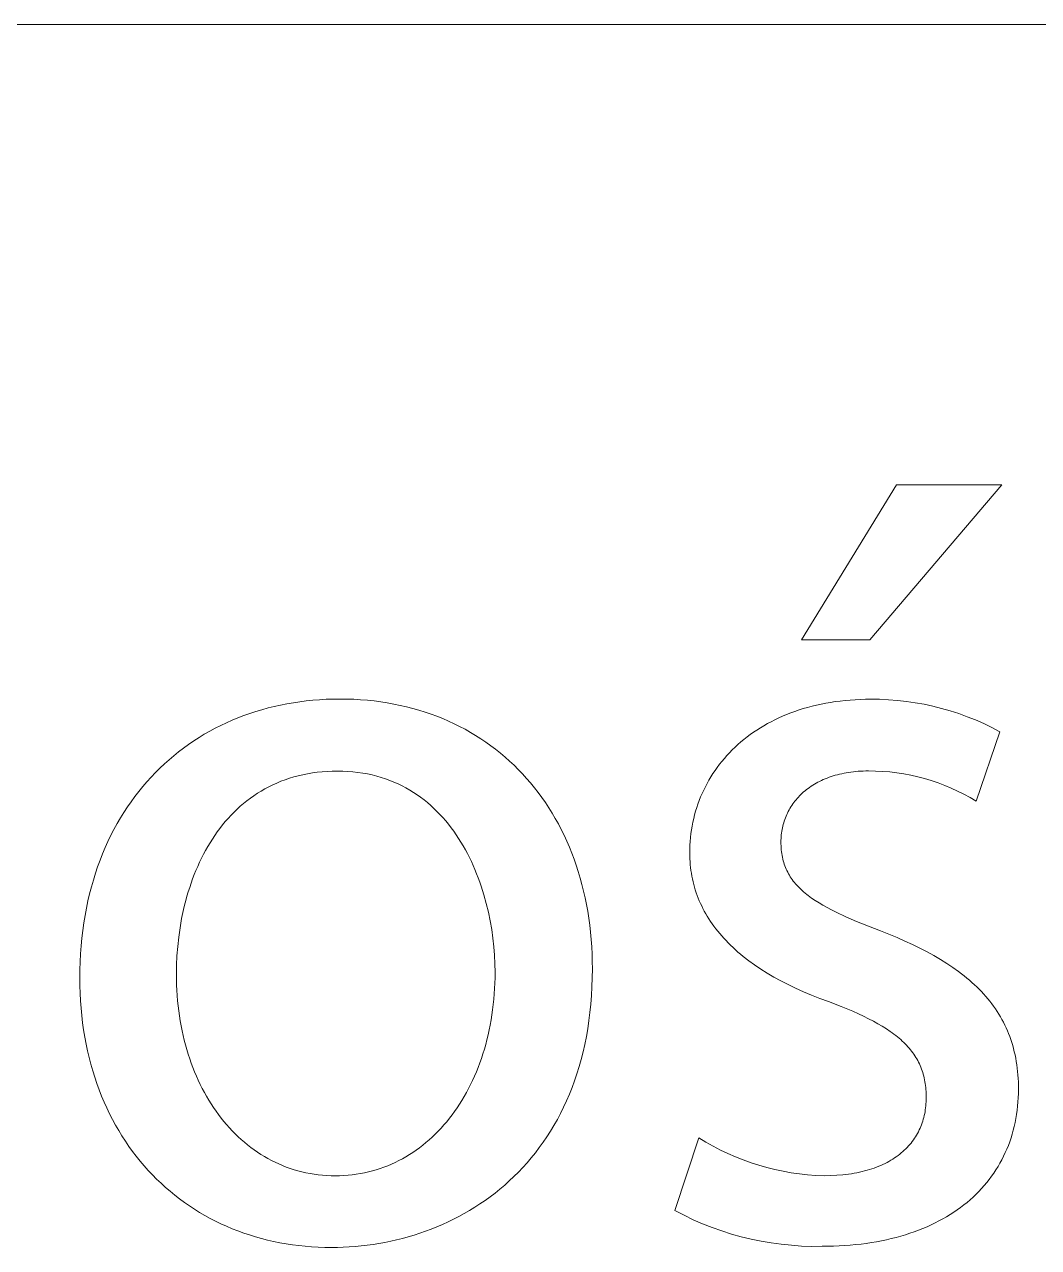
# Model space of a CAD drawing. Header units: millimetres. Extents: x -1480 to 5249, y -840 to 3860.
# Drawn here: x 4298.7 to 4361.7, y -728.4 to -652.3 of the extents above; entities that cross this region are included whole.
import ezdxf

# ---------------------------------------------------------------- set-up
doc = ezdxf.new("R2010")
doc.units = ezdxf.units.MM
doc.header["$MEASUREMENT"] = 0
doc.layers.add('Domyślny', color=7, linetype='Continuous', true_color=0x000000)

msp = doc.modelspace()

# ---------------------------------------------------------------- linework, layer by layer
at = {"layer": 'Domyślny', "color": 18, "lineweight": 15, "true_color": 0x000000}
for p, q in [((2706.175, -652.325), (5242.511, -652.325)), ((4347.014, -690.578), (4352.929, -680.944)), ((4359.472, -680.944), (4351.271, -690.578)), ((4352.929, -680.944), (4359.472, -680.944)), ((4351.271, -690.578), (4347.014, -690.578)), ((4313.097, -695.039), (4313.475, -694.925)), ((4313.475, -694.925), (4313.858, -694.82)), ((4313.858, -694.82), (4314.245, -694.724)), ((4314.245, -694.724), (4314.636, -694.637)), ((4314.636, -694.637), (4315.031, -694.558)), ((4315.031, -694.558), (4315.429, -694.489)), ((4315.429, -694.489), (4315.831, -694.429)), ((4315.831, -694.429), (4316.236, -694.378)), ((4316.236, -694.378), (4316.645, -694.336)), ((4316.645, -694.336), (4317.057, -694.304)), ((4317.057, -694.304), (4317.472, -694.28)), ((4317.472, -694.28), (4317.89, -694.266)), ((4317.89, -694.266), (4318.311, -694.262)), ((4318.311, -694.262), (4318.748, -694.267)), ((4318.748, -694.267), (4319.18, -694.281)), ((4319.18, -694.281), (4319.608, -694.306)), ((4319.608, -694.306), (4320.031, -694.341)), ((4320.031, -694.341), (4320.449, -694.385)), ((4320.449, -694.385), (4320.862, -694.438)), ((4320.862, -694.438), (4321.271, -694.501)), ((4321.271, -694.501), (4321.675, -694.574)), ((4321.675, -694.574), (4322.073, -694.656)), ((4322.073, -694.656), (4322.467, -694.747)), ((4322.467, -694.747), (4322.855, -694.847)), ((4322.855, -694.847), (4323.238, -694.956)), ((4323.238, -694.956), (4323.616, -695.074)), ((4346.6, -695.033), (4346.862, -694.944)), ((4346.862, -694.944), (4347.128, -694.86)), ((4347.128, -694.86), (4347.399, -694.782)), ((4347.399, -694.782), (4347.674, -694.709)), ((4347.674, -694.709), (4347.954, -694.641)), ((4347.954, -694.641), (4348.238, -694.579)), ((4348.238, -694.579), (4348.527, -694.522)), ((4348.527, -694.522), (4348.82, -694.471)), ((4348.82, -694.471), (4349.117, -694.426)), ((4349.117, -694.426), (4349.418, -694.386)), ((4349.418, -694.386), (4349.724, -694.353)), ((4349.724, -694.353), (4350.034, -694.325)), ((4350.034, -694.325), (4350.349, -694.303)), ((4350.349, -694.303), (4350.667, -694.288)), ((4350.667, -694.288), (4350.99, -694.278)), ((4350.99, -694.278), (4351.316, -694.275)), ((4351.316, -694.275), (4351.874, -694.281)), ((4351.874, -694.281), (4352.43, -694.305)), ((4352.43, -694.305), (4352.986, -694.348)), ((4352.986, -694.348), (4353.54, -694.41)), ((4353.54, -694.41), (4354.091, -694.491)), ((4354.091, -694.491), (4354.64, -694.59)), ((4354.64, -694.59), (4355.184, -694.707)), ((4355.184, -694.707), (4355.725, -694.843)), ((4355.725, -694.843), (4356.26, -694.997)), ((4310.919, -695.907), (4311.27, -695.74)), ((4311.27, -695.74), (4311.626, -695.583)), ((4311.626, -695.583), (4311.987, -695.434)), ((4311.987, -695.434), (4312.352, -695.293)), ((4312.352, -695.293), (4312.722, -695.162)), ((4312.722, -695.162), (4313.097, -695.039)), ((4323.616, -695.074), (4323.988, -695.201)), ((4323.988, -695.201), (4324.355, -695.337)), ((4324.355, -695.337), (4324.716, -695.482)), ((4324.716, -695.482), (4325.072, -695.635)), ((4325.072, -695.635), (4325.421, -695.797)), ((4344.9, -695.792), (4345.128, -695.67)), ((4345.128, -695.67), (4345.362, -695.551)), ((4345.362, -695.551), (4345.6, -695.438)), ((4345.6, -695.438), (4345.843, -695.329)), ((4345.843, -695.329), (4346.091, -695.225)), ((4346.091, -695.225), (4346.343, -695.127)), ((4346.343, -695.127), (4346.6, -695.033)), ((4356.26, -694.997), (4356.79, -695.169)), ((4356.79, -695.169), (4357.314, -695.359)), ((4357.314, -695.359), (4357.832, -695.566)), ((4357.832, -695.566), (4358.342, -695.791)), ((4309.566, -696.657), (4309.896, -696.457)), ((4309.896, -696.457), (4310.232, -696.265)), ((4310.232, -696.265), (4310.573, -696.082)), ((4310.573, -696.082), (4310.919, -695.907)), ((4325.421, -695.797), (4325.765, -695.967)), ((4325.765, -695.967), (4326.104, -696.146)), ((4326.104, -696.146), (4326.436, -696.333)), ((4326.436, -696.333), (4326.762, -696.528)), ((4343.63, -696.622), (4343.829, -696.473)), ((4343.829, -696.473), (4344.033, -696.328)), ((4344.033, -696.328), (4344.243, -696.188)), ((4344.243, -696.188), (4344.457, -696.052)), ((4344.457, -696.052), (4344.676, -695.92)), ((4344.676, -695.92), (4344.9, -695.792)), ((4359.337, -696.292), (4357.881, -700.616)), ((4358.342, -695.791), (4358.844, -696.033)), ((4358.844, -696.033), (4359.337, -696.292)), ((4308.609, -697.308), (4308.922, -697.083)), ((4308.922, -697.083), (4309.241, -696.866)), ((4309.241, -696.866), (4309.566, -696.657)), ((4326.762, -696.528), (4327.082, -696.731)), ((4327.082, -696.731), (4327.396, -696.943)), ((4327.396, -696.943), (4327.704, -697.162)), ((4327.704, -697.162), (4328.005, -697.389)), ((4342.71, -697.426), (4342.884, -697.257)), ((4342.884, -697.257), (4343.063, -697.093)), ((4343.063, -697.093), (4343.247, -696.932)), ((4343.247, -696.932), (4343.436, -696.775)), ((4343.436, -696.775), (4343.63, -696.622)), ((4307.704, -698.034), (4308, -697.784)), ((4308, -697.784), (4308.301, -697.542)), ((4308.301, -697.542), (4308.609, -697.308)), ((4328.005, -697.389), (4328.3, -697.624)), ((4328.3, -697.624), (4328.589, -697.867)), ((4328.589, -697.867), (4328.87, -698.117)), ((4342.068, -698.136), (4342.22, -697.953)), ((4342.22, -697.953), (4342.378, -697.774)), ((4342.378, -697.774), (4342.542, -697.598)), ((4342.542, -697.598), (4342.71, -697.426)), ((4306.856, -698.832), (4307.132, -698.558)), ((4307.132, -698.558), (4307.415, -698.292)), ((4307.415, -698.292), (4307.704, -698.034)), ((4317.533, -698.761), (4317.219, -698.785)), ((4317.852, -698.747), (4317.533, -698.761)), ((4318.176, -698.743), (4317.852, -698.747)), ((4318.502, -698.748), (4318.176, -698.743)), ((4318.822, -698.763), (4318.502, -698.748)), ((4319.135, -698.788), (4318.822, -698.763)), ((4328.87, -698.117), (4329.146, -698.375)), ((4329.146, -698.375), (4329.414, -698.641)), ((4329.414, -698.641), (4329.676, -698.914)), ((4341.511, -698.899), (4341.642, -698.704)), ((4341.642, -698.704), (4341.778, -698.511)), ((4341.778, -698.511), (4341.92, -698.322)), ((4341.92, -698.322), (4342.068, -698.136)), ((4350.391, -698.77), (4350.24, -698.786)), ((4350.545, -698.757), (4350.391, -698.77)), ((4350.701, -698.747), (4350.545, -698.757)), ((4350.859, -698.74), (4350.701, -698.747)), ((4351.019, -698.735), (4350.859, -698.74)), ((4351.182, -698.734), (4351.019, -698.735)), ((4351.622, -698.739), (4351.182, -698.734)), ((4352.062, -698.76), (4351.622, -698.739)), ((4352.502, -698.796), (4352.062, -698.76)), ((4306.067, -699.703), (4306.323, -699.405)), ((4306.323, -699.405), (4306.586, -699.115)), ((4306.586, -699.115), (4306.856, -698.832)), ((4314.4, -699.485), (4314.148, -699.599)), ((4314.656, -699.379), (4314.4, -699.485)), ((4314.919, -699.28), (4314.656, -699.379)), ((4315.187, -699.19), (4314.919, -699.28)), ((4315.46, -699.107), (4315.187, -699.19)), ((4315.739, -699.032), (4315.46, -699.107)), ((4316.024, -698.965), (4315.739, -699.032)), ((4316.314, -698.907), (4316.024, -698.965)), ((4316.61, -698.858), (4316.314, -698.907)), ((4316.912, -698.817), (4316.61, -698.858)), ((4317.219, -698.785), (4316.912, -698.817)), ((4319.442, -698.823), (4319.135, -698.788)), ((4319.743, -698.867), (4319.442, -698.823)), ((4320.038, -698.92), (4319.743, -698.867)), ((4320.327, -698.982), (4320.038, -698.92)), ((4320.611, -699.054), (4320.327, -698.982)), ((4320.888, -699.134), (4320.611, -699.054)), ((4321.159, -699.222), (4320.888, -699.134)), ((4321.425, -699.319), (4321.159, -699.222)), ((4321.684, -699.424), (4321.425, -699.319)), ((4321.938, -699.537), (4321.684, -699.424)), ((4322.186, -699.658), (4321.938, -699.537)), ((4329.676, -698.914), (4329.931, -699.194)), ((4329.931, -699.194), (4330.179, -699.481)), ((4330.179, -699.481), (4330.42, -699.775)), ((4341.041, -699.712), (4341.15, -699.505)), ((4341.15, -699.505), (4341.265, -699.3)), ((4341.265, -699.3), (4341.385, -699.098)), ((4341.385, -699.098), (4341.511, -698.899)), ((4347.923, -699.498), (4347.818, -699.559)), ((4348.031, -699.439), (4347.923, -699.498)), ((4348.142, -699.382), (4348.031, -699.439)), ((4348.255, -699.327), (4348.142, -699.382)), ((4348.37, -699.275), (4348.255, -699.327)), ((4348.488, -699.224), (4348.37, -699.275)), ((4348.609, -699.176), (4348.488, -699.224)), ((4348.731, -699.13), (4348.609, -699.176)), ((4348.857, -699.086), (4348.731, -699.13)), ((4348.984, -699.045), (4348.857, -699.086)), ((4349.114, -699.006), (4348.984, -699.045)), ((4349.247, -698.97), (4349.114, -699.006)), ((4349.381, -698.936), (4349.247, -698.97)), ((4349.519, -698.904), (4349.381, -698.936)), ((4349.658, -698.875), (4349.519, -698.904)), ((4349.8, -698.849), (4349.658, -698.875)), ((4349.944, -698.825), (4349.8, -698.849)), ((4350.091, -698.804), (4349.944, -698.825)), ((4350.24, -698.786), (4350.091, -698.804)), ((4352.939, -698.848), (4352.502, -698.796)), ((4353.375, -698.914), (4352.939, -698.848)), ((4353.808, -698.996), (4353.375, -698.914)), ((4354.237, -699.093), (4353.808, -698.996)), ((4354.664, -699.205), (4354.237, -699.093)), ((4355.086, -699.331), (4354.664, -699.205)), ((4355.503, -699.472), (4355.086, -699.331)), ((4355.915, -699.628), (4355.503, -699.472)), ((4305.576, -700.323), (4305.818, -700.009)), ((4305.818, -700.009), (4306.067, -699.703)), ((4312.974, -700.273), (4312.756, -700.428)), ((4313.198, -700.124), (4312.974, -700.273)), ((4313.428, -699.983), (4313.198, -700.124)), ((4313.662, -699.848), (4313.428, -699.983)), ((4313.903, -699.72), (4313.662, -699.848)), ((4314.148, -699.599), (4313.903, -699.72)), ((4322.428, -699.786), (4322.186, -699.658)), ((4322.665, -699.921), (4322.428, -699.786)), ((4322.896, -700.064), (4322.665, -699.921)), ((4323.121, -700.213), (4322.896, -700.064)), ((4323.341, -700.369), (4323.121, -700.213)), ((4330.42, -699.775), (4330.654, -700.077)), ((4330.654, -700.077), (4330.881, -700.385)), ((4340.748, -700.351), (4340.84, -700.135)), ((4340.84, -700.135), (4340.938, -699.923)), ((4340.938, -699.923), (4341.041, -699.712)), ((4346.901, -700.275), (4346.823, -700.357)), ((4346.981, -700.196), (4346.901, -700.275)), ((4347.064, -700.118), (4346.981, -700.196)), ((4347.149, -700.042), (4347.064, -700.118)), ((4347.237, -699.967), (4347.149, -700.042)), ((4347.327, -699.895), (4347.237, -699.967)), ((4347.42, -699.824), (4347.327, -699.895)), ((4347.516, -699.755), (4347.42, -699.824)), ((4347.614, -699.688), (4347.516, -699.755)), ((4347.715, -699.622), (4347.614, -699.688)), ((4347.818, -699.559), (4347.715, -699.622)), ((4356.322, -699.798), (4355.915, -699.628)), ((4356.722, -699.982), (4356.322, -699.798)), ((4357.116, -700.18), (4356.722, -699.982)), ((4357.502, -700.391), (4357.116, -700.18)), ((4304.893, -701.311), (4305.113, -700.974)), ((4305.113, -700.974), (4305.341, -700.645)), ((4305.341, -700.645), (4305.576, -700.323)), ((4312.133, -700.931), (4311.936, -701.11)), ((4312.335, -700.757), (4312.133, -700.931)), ((4312.543, -700.589), (4312.335, -700.757)), ((4312.756, -700.428), (4312.543, -700.589)), ((4323.555, -700.532), (4323.341, -700.369)), ((4323.763, -700.701), (4323.555, -700.532)), ((4323.967, -700.877), (4323.763, -700.701)), ((4324.164, -701.058), (4323.967, -700.877)), ((4324.356, -701.245), (4324.164, -701.058)), ((4330.881, -700.385), (4331.1, -700.701)), ((4331.1, -700.701), (4331.312, -701.023)), ((4331.312, -701.023), (4331.517, -701.352)), ((4340.437, -701.238), (4340.506, -701.012)), ((4340.506, -701.012), (4340.581, -700.79)), ((4340.581, -700.79), (4340.661, -700.569)), ((4340.661, -700.569), (4340.748, -700.351)), ((4346.296, -701.062), (4346.242, -701.156)), ((4346.353, -700.968), (4346.296, -701.062)), ((4346.412, -700.877), (4346.353, -700.968)), ((4346.474, -700.786), (4346.412, -700.877)), ((4346.538, -700.697), (4346.474, -700.786)), ((4346.606, -700.61), (4346.538, -700.697)), ((4346.675, -700.524), (4346.606, -700.61)), ((4346.748, -700.44), (4346.675, -700.524)), ((4346.823, -700.357), (4346.748, -700.44)), ((4357.881, -700.616), (4357.502, -700.391)), ((4304.475, -702.009), (4304.68, -701.656)), ((4304.68, -701.656), (4304.893, -701.311)), ((4311.376, -701.683), (4311.2, -701.885)), ((4311.557, -701.487), (4311.376, -701.683)), ((4311.744, -701.296), (4311.557, -701.487)), ((4311.936, -701.11), (4311.744, -701.296)), ((4324.543, -701.438), (4324.356, -701.245)), ((4324.724, -701.636), (4324.543, -701.438)), ((4324.9, -701.839), (4324.724, -701.636)), ((4331.517, -701.352), (4331.714, -701.687)), ((4331.714, -701.687), (4331.904, -702.03)), ((4340.264, -701.926), (4340.316, -701.694)), ((4340.316, -701.694), (4340.373, -701.465)), ((4340.373, -701.465), (4340.437, -701.238)), ((4345.975, -701.748), (4345.94, -701.85)), ((4346.013, -701.646), (4345.975, -701.748)), ((4346.053, -701.546), (4346.013, -701.646)), ((4346.097, -701.447), (4346.053, -701.546)), ((4346.142, -701.348), (4346.097, -701.447)), ((4346.191, -701.252), (4346.142, -701.348)), ((4346.242, -701.156), (4346.191, -701.252)), ((4304.089, -702.736), (4304.278, -702.369)), ((4304.278, -702.369), (4304.475, -702.009)), ((4310.703, -702.521), (4310.547, -702.742)), ((4310.863, -702.304), (4310.703, -702.521)), ((4311.029, -702.092), (4310.863, -702.304)), ((4311.2, -701.885), (4311.029, -702.092)), ((4325.071, -702.048), (4324.9, -701.839)), ((4325.237, -702.261), (4325.071, -702.048)), ((4325.397, -702.478), (4325.237, -702.261)), ((4325.552, -702.701), (4325.397, -702.478)), ((4331.904, -702.03), (4332.086, -702.378)), ((4332.086, -702.378), (4332.261, -702.733)), ((4340.146, -702.632), (4340.179, -702.395)), ((4340.179, -702.395), (4340.219, -702.159)), ((4340.219, -702.159), (4340.264, -701.926)), ((4345.788, -702.485), (4345.773, -702.593)), ((4345.807, -702.377), (4345.788, -702.485)), ((4345.828, -702.27), (4345.807, -702.377)), ((4345.852, -702.163), (4345.828, -702.27)), ((4345.879, -702.058), (4345.852, -702.163)), ((4345.908, -701.954), (4345.879, -702.058)), ((4345.94, -701.85), (4345.908, -701.954)), ((4303.735, -703.494), (4303.908, -703.111)), ((4303.908, -703.111), (4304.089, -702.736)), ((4310.252, -703.198), (4310.112, -703.433)), ((4310.397, -702.968), (4310.252, -703.198)), ((4310.547, -702.742), (4310.397, -702.968)), ((4325.702, -702.927), (4325.552, -702.701)), ((4325.847, -703.157), (4325.702, -702.927)), ((4325.986, -703.392), (4325.847, -703.157)), ((4332.261, -702.733), (4332.427, -703.094)), ((4332.427, -703.094), (4332.586, -703.462)), ((4340.081, -703.353), (4340.097, -703.111)), ((4340.097, -703.111), (4340.118, -702.871)), ((4340.118, -702.871), (4340.146, -702.632)), ((4345.739, -703.036), (4345.737, -703.148)), ((4345.737, -703.148), (4345.739, -703.274)), ((4345.743, -702.924), (4345.739, -703.036)), ((4345.739, -703.274), (4345.743, -703.397)), ((4345.75, -702.813), (4345.743, -702.924)), ((4345.76, -702.703), (4345.75, -702.813)), ((4345.773, -702.593), (4345.76, -702.703)), ((4303.414, -704.281), (4303.57, -703.884)), ((4303.57, -703.884), (4303.735, -703.494)), ((4309.847, -703.914), (4309.722, -704.16)), ((4309.977, -703.671), (4309.847, -703.914)), ((4310.112, -703.433), (4309.977, -703.671)), ((4326.121, -703.629), (4325.986, -703.392)), ((4326.25, -703.871), (4326.121, -703.629)), ((4326.375, -704.115), (4326.25, -703.871)), ((4332.586, -703.462), (4332.737, -703.835)), ((4332.737, -703.835), (4332.88, -704.215)), ((4340.069, -703.842), (4340.072, -703.597)), ((4340.071, -704.024), (4340.069, -703.842)), ((4340.077, -704.206), (4340.071, -704.024)), ((4340.072, -703.597), (4340.081, -703.353)), ((4345.743, -703.397), (4345.75, -703.519)), ((4345.75, -703.519), (4345.76, -703.639)), ((4345.76, -703.639), (4345.773, -703.756)), ((4345.773, -703.756), (4345.789, -703.872)), ((4345.789, -703.872), (4345.808, -703.986)), ((4345.808, -703.986), (4345.829, -704.098)), ((4345.829, -704.098), (4345.854, -704.208)), ((4303.127, -705.097), (4303.266, -704.686)), ((4303.266, -704.686), (4303.414, -704.281)), ((4309.487, -704.664), (4309.377, -704.92)), ((4309.602, -704.41), (4309.487, -704.664)), ((4309.722, -704.16), (4309.602, -704.41)), ((4326.494, -704.363), (4326.375, -704.115)), ((4326.609, -704.614), (4326.494, -704.363)), ((4326.719, -704.867), (4326.609, -704.614)), ((4332.88, -704.215), (4333.015, -704.6)), ((4333.015, -704.6), (4333.142, -704.992)), ((4340.087, -704.386), (4340.077, -704.206)), ((4340.101, -704.565), (4340.087, -704.386)), ((4340.12, -704.744), (4340.101, -704.565)), ((4340.142, -704.921), (4340.12, -704.744)), ((4345.854, -704.208), (4345.881, -704.316)), ((4345.881, -704.316), (4345.912, -704.422)), ((4345.912, -704.422), (4345.945, -704.527)), ((4345.945, -704.527), (4345.981, -704.63)), ((4345.981, -704.63), (4346.021, -704.731)), ((4346.021, -704.731), (4346.063, -704.831)), ((4346.063, -704.831), (4346.108, -704.929)), ((4302.876, -705.943), (4302.997, -705.517)), ((4302.997, -705.517), (4303.127, -705.097)), ((4309.171, -705.443), (4309.076, -705.708)), ((4309.272, -705.18), (4309.171, -705.443)), ((4309.377, -704.92), (4309.272, -705.18)), ((4326.824, -705.123), (4326.719, -704.867)), ((4326.924, -705.381), (4326.824, -705.123)), ((4327.019, -705.641), (4326.924, -705.381)), ((4333.142, -704.992), (4333.26, -705.389)), ((4333.26, -705.389), (4333.37, -705.792)), ((4340.169, -705.097), (4340.142, -704.921)), ((4340.2, -705.273), (4340.169, -705.097)), ((4340.234, -705.447), (4340.2, -705.273)), ((4340.273, -705.62), (4340.234, -705.447)), ((4340.316, -705.792), (4340.273, -705.62)), ((4346.108, -704.929), (4346.156, -705.026)), ((4346.156, -705.026), (4346.207, -705.121)), ((4346.207, -705.121), (4346.262, -705.215)), ((4346.262, -705.215), (4346.319, -705.308)), ((4346.319, -705.308), (4346.379, -705.399)), ((4346.379, -705.399), (4346.442, -705.489)), ((4346.442, -705.489), (4346.508, -705.577)), ((4346.508, -705.577), (4346.577, -705.665)), ((4302.66, -706.817), (4302.763, -706.376)), ((4302.763, -706.376), (4302.876, -705.943)), ((4308.9, -706.247), (4308.819, -706.521)), ((4308.986, -705.977), (4308.9, -706.247)), ((4309.076, -705.708), (4308.986, -705.977)), ((4327.109, -705.903), (4327.019, -705.641)), ((4327.195, -706.167), (4327.109, -705.903)), ((4327.276, -706.432), (4327.195, -706.167)), ((4333.37, -705.792), (4333.472, -706.201)), ((4333.472, -706.201), (4333.565, -706.615)), ((4340.364, -705.963), (4340.316, -705.792)), ((4340.415, -706.133), (4340.364, -705.963)), ((4340.471, -706.302), (4340.415, -706.133)), ((4340.53, -706.47), (4340.471, -706.302)), ((4346.577, -705.665), (4346.65, -705.751)), ((4346.65, -705.751), (4346.725, -705.836)), ((4346.725, -705.836), (4346.803, -705.92)), ((4346.803, -705.92), (4346.885, -706.003)), ((4346.885, -706.003), (4346.969, -706.085)), ((4346.969, -706.085), (4347.057, -706.167)), ((4347.057, -706.167), (4347.148, -706.247)), ((4347.148, -706.247), (4347.241, -706.326)), ((4347.241, -706.326), (4347.338, -706.405)), ((4302.566, -707.264), (4302.66, -706.817)), ((4308.672, -707.074), (4308.605, -707.353)), ((4308.743, -706.796), (4308.672, -707.074)), ((4308.819, -706.521), (4308.743, -706.796)), ((4327.424, -706.966), (4327.276, -706.432)), ((4327.554, -707.504), (4327.424, -706.966)), ((4333.565, -706.615), (4333.65, -707.035)), ((4333.65, -707.035), (4333.726, -707.46)), ((4340.594, -706.636), (4340.53, -706.47)), ((4340.662, -706.802), (4340.594, -706.636)), ((4340.735, -706.966), (4340.662, -706.802)), ((4340.811, -707.129), (4340.735, -706.966)), ((4340.892, -707.291), (4340.811, -707.129)), ((4347.338, -706.405), (4347.438, -706.483)), ((4347.438, -706.483), (4347.541, -706.56)), ((4347.541, -706.56), (4347.647, -706.637)), ((4347.647, -706.637), (4347.869, -706.788)), ((4347.869, -706.788), (4348.104, -706.937)), ((4348.104, -706.937), (4348.351, -707.084)), ((4348.351, -707.084), (4348.611, -707.229)), ((4302.406, -708.181), (4302.481, -707.719)), ((4302.481, -707.719), (4302.566, -707.264)), ((4308.605, -707.353), (4308.486, -707.917)), ((4327.665, -708.044), (4327.554, -707.504)), ((4333.726, -707.46), (4333.794, -707.89)), ((4333.794, -707.89), (4333.853, -708.325)), ((4340.976, -707.452), (4340.892, -707.291)), ((4341.065, -707.611), (4340.976, -707.452)), ((4341.159, -707.77), (4341.065, -707.611)), ((4341.256, -707.927), (4341.159, -707.77)), ((4348.611, -707.229), (4348.883, -707.374)), ((4348.883, -707.374), (4349.169, -707.518)), ((4349.169, -707.518), (4349.778, -707.804)), ((4349.778, -707.804), (4350.44, -708.092)), ((4302.285, -709.125), (4302.341, -708.649)), ((4302.341, -708.649), (4302.406, -708.181)), ((4308.386, -708.487), (4308.305, -709.061)), ((4308.486, -707.917), (4308.386, -708.487)), ((4327.759, -708.585), (4327.665, -708.044)), ((4327.835, -709.125), (4327.759, -708.585)), ((4333.853, -708.325), (4333.903, -708.766)), ((4341.358, -708.083), (4341.256, -707.927)), ((4341.464, -708.237), (4341.358, -708.083)), ((4341.574, -708.391), (4341.464, -708.237)), ((4341.688, -708.543), (4341.574, -708.391)), ((4341.807, -708.694), (4341.688, -708.543)), ((4350.44, -708.092), (4351.921, -708.682)), ((4302.239, -709.607), (4302.285, -709.125)), ((4308.305, -709.061), (4308.242, -709.639)), ((4327.893, -709.663), (4327.835, -709.125)), ((4333.903, -708.766), (4333.944, -709.212)), ((4333.944, -709.212), (4333.976, -709.662)), ((4341.93, -708.843), (4341.807, -708.694)), ((4342.057, -708.991), (4341.93, -708.843)), ((4342.189, -709.138), (4342.057, -708.991)), ((4342.325, -709.284), (4342.189, -709.138)), ((4342.465, -709.428), (4342.325, -709.284)), ((4351.921, -708.682), (4352.445, -708.887)), ((4352.445, -708.887), (4352.952, -709.097)), ((4352.952, -709.097), (4353.443, -709.311)), ((4353.443, -709.311), (4353.917, -709.53)), ((4302.177, -710.592), (4302.203, -710.096)), ((4302.203, -710.096), (4302.239, -709.607)), ((4308.242, -709.639), (4308.197, -710.218)), ((4327.935, -710.196), (4327.893, -709.663)), ((4333.976, -709.662), (4333.999, -710.118)), ((4333.999, -710.118), (4334.012, -710.578)), ((4342.609, -709.571), (4342.465, -709.428)), ((4342.758, -709.712), (4342.609, -709.571)), ((4342.911, -709.853), (4342.758, -709.712)), ((4343.068, -709.991), (4342.911, -709.853)), ((4343.23, -710.129), (4343.068, -709.991)), ((4343.396, -710.265), (4343.23, -710.129)), ((4353.917, -709.53), (4354.376, -709.753)), ((4354.376, -709.753), (4354.818, -709.982)), ((4354.818, -709.982), (4355.244, -710.216)), ((4302.162, -711.094), (4302.177, -710.592)), ((4308.17, -710.799), (4308.161, -711.379)), ((4308.197, -710.218), (4308.17, -710.799)), ((4327.959, -710.724), (4327.935, -710.196)), ((4327.968, -711.245), (4327.959, -710.724)), ((4334.012, -710.578), (4334.017, -711.043)), ((4343.741, -710.532), (4343.396, -710.265)), ((4344.103, -710.794), (4343.741, -710.532)), ((4344.483, -711.05), (4344.103, -710.794)), ((4355.244, -710.216), (4355.653, -710.455)), ((4355.653, -710.455), (4356.047, -710.7)), ((4356.047, -710.7), (4356.423, -710.951)), ((4302.157, -711.603), (4302.162, -711.094)), ((4302.162, -712.083), (4302.157, -711.603)), ((4308.161, -711.379), (4308.164, -711.712)), ((4327.955, -711.928), (4327.965, -711.588)), ((4327.965, -711.588), (4327.968, -711.245)), ((4334.011, -711.603), (4333.993, -712.153)), ((4334.017, -711.043), (4334.011, -711.603)), ((4344.88, -711.3), (4344.483, -711.05)), ((4345.295, -711.544), (4344.88, -711.3)), ((4345.727, -711.782), (4345.295, -711.544)), ((4356.423, -710.951), (4356.784, -711.209)), ((4356.784, -711.209), (4356.958, -711.34)), ((4356.958, -711.34), (4357.127, -711.473)), ((4357.127, -711.473), (4357.293, -711.608)), ((4357.293, -711.608), (4357.455, -711.744)), ((4302.176, -712.556), (4302.162, -712.083)), ((4308.164, -711.712), (4308.173, -712.042)), ((4308.173, -712.042), (4308.188, -712.37)), ((4308.188, -712.37), (4308.209, -712.694)), ((4327.918, -712.598), (4327.94, -712.265)), ((4327.94, -712.265), (4327.955, -711.928)), ((4333.993, -712.153), (4333.963, -712.694)), ((4346.177, -712.013), (4345.727, -711.782)), ((4346.645, -712.238), (4346.177, -712.013)), ((4347.131, -712.457), (4346.645, -712.238)), ((4347.634, -712.669), (4347.131, -712.457)), ((4357.455, -711.744), (4357.612, -711.882)), ((4357.612, -711.882), (4357.766, -712.022)), ((4357.766, -712.022), (4357.915, -712.163)), ((4357.915, -712.163), (4358.06, -712.307)), ((4358.06, -712.307), (4358.201, -712.453)), ((4358.201, -712.453), (4358.338, -712.6)), ((4302.201, -713.024), (4302.176, -712.556)), ((4302.235, -713.486), (4302.201, -713.024)), ((4308.209, -712.694), (4308.236, -713.016)), ((4308.236, -713.016), (4308.268, -713.335)), ((4327.858, -713.255), (4327.891, -712.928)), ((4327.891, -712.928), (4327.918, -712.598)), ((4333.921, -713.224), (4333.868, -713.745)), ((4333.963, -712.694), (4333.921, -713.224)), ((4348.156, -712.874), (4347.634, -712.669)), ((4348.695, -713.073), (4348.156, -712.874)), ((4349.483, -713.375), (4348.695, -713.073)), ((4358.338, -712.6), (4358.47, -712.749)), ((4358.47, -712.749), (4358.599, -712.901)), ((4358.599, -712.901), (4358.723, -713.054)), ((4358.723, -713.054), (4358.843, -713.209)), ((4358.843, -713.209), (4358.959, -713.367)), ((4302.279, -713.943), (4302.235, -713.486)), ((4302.332, -714.393), (4302.279, -713.943)), ((4308.268, -713.335), (4308.306, -713.65)), ((4308.306, -713.65), (4308.35, -713.963)), ((4308.35, -713.963), (4308.399, -714.273)), ((4327.723, -714.215), (4327.774, -713.899)), ((4327.774, -713.899), (4327.819, -713.579)), ((4327.819, -713.579), (4327.858, -713.255)), ((4333.868, -713.745), (4333.804, -714.256)), ((4350.21, -713.678), (4349.483, -713.375)), ((4350.551, -713.83), (4350.21, -713.678)), ((4350.878, -713.982), (4350.551, -713.83)), ((4351.189, -714.136), (4350.878, -713.982)), ((4358.959, -713.367), (4359.071, -713.526)), ((4359.071, -713.526), (4359.179, -713.688)), ((4359.179, -713.688), (4359.282, -713.852)), ((4359.282, -713.852), (4359.381, -714.018)), ((4302.395, -714.838), (4302.332, -714.393)), ((4308.399, -714.273), (4308.454, -714.579)), ((4308.454, -714.579), (4308.514, -714.882)), ((4327.605, -714.837), (4327.667, -714.528)), ((4327.667, -714.528), (4327.723, -714.215)), ((4333.804, -714.256), (4333.729, -714.757)), ((4351.487, -714.291), (4351.189, -714.136)), ((4351.77, -714.448), (4351.487, -714.291)), ((4352.039, -714.607), (4351.77, -714.448)), ((4352.294, -714.768), (4352.039, -714.607)), ((4359.381, -714.018), (4359.476, -714.186)), ((4359.476, -714.186), (4359.567, -714.357)), ((4359.567, -714.357), (4359.654, -714.53)), ((4359.654, -714.53), (4359.736, -714.705)), ((4359.736, -714.705), (4359.815, -714.882)), ((4302.467, -715.276), (4302.395, -714.838)), ((4302.547, -715.709), (4302.467, -715.276)), ((4308.514, -714.882), (4308.58, -715.181)), ((4308.58, -715.181), (4308.651, -715.477)), ((4308.651, -715.477), (4308.727, -715.769)), ((4327.386, -715.741), (4327.465, -715.443)), ((4327.465, -715.443), (4327.537, -715.142)), ((4327.537, -715.142), (4327.605, -714.837)), ((4333.643, -715.248), (4333.546, -715.73)), ((4333.729, -714.757), (4333.643, -715.248)), ((4352.536, -714.931), (4352.294, -714.768)), ((4352.652, -715.013), (4352.536, -714.931)), ((4352.764, -715.096), (4352.652, -715.013)), ((4352.873, -715.18), (4352.764, -715.096)), ((4352.979, -715.264), (4352.873, -715.18)), ((4353.081, -715.35), (4352.979, -715.264)), ((4353.181, -715.436), (4353.081, -715.35)), ((4353.276, -715.523), (4353.181, -715.436)), ((4359.815, -714.882), (4359.889, -715.062)), ((4359.889, -715.062), (4359.959, -715.245)), ((4359.959, -715.245), (4360.025, -715.43)), ((4360.025, -715.43), (4360.086, -715.617)), ((4302.637, -716.135), (4302.547, -715.709)), ((4302.736, -716.555), (4302.637, -716.135)), ((4308.727, -715.769), (4308.809, -716.057)), ((4308.809, -716.057), (4308.895, -716.342)), ((4327.214, -716.323), (4327.303, -716.034)), ((4327.303, -716.034), (4327.386, -715.741)), ((4333.439, -716.202), (4333.321, -716.665)), ((4333.546, -715.73), (4333.439, -716.202)), ((4353.369, -715.611), (4353.276, -715.523)), ((4353.459, -715.699), (4353.369, -715.611)), ((4353.545, -715.789), (4353.459, -715.699)), ((4353.628, -715.879), (4353.545, -715.789)), ((4353.708, -715.971), (4353.628, -715.879)), ((4353.785, -716.063), (4353.708, -715.971)), ((4353.859, -716.157), (4353.785, -716.063)), ((4353.93, -716.252), (4353.859, -716.157)), ((4353.998, -716.347), (4353.93, -716.252)), ((4360.086, -715.617), (4360.143, -715.807)), ((4360.143, -715.807), (4360.196, -715.999)), ((4360.196, -715.999), (4360.245, -716.194)), ((4360.245, -716.194), (4360.29, -716.392)), ((4302.843, -716.969), (4302.736, -716.555)), ((4302.959, -717.376), (4302.843, -716.969)), ((4308.895, -716.342), (4308.987, -716.623)), ((4308.987, -716.623), (4309.084, -716.9)), ((4309.084, -716.9), (4309.186, -717.173)), ((4326.916, -717.165), (4327.021, -716.889)), ((4327.021, -716.889), (4327.12, -716.608)), ((4327.12, -716.608), (4327.214, -716.323)), ((4333.321, -716.665), (4333.194, -717.118)), ((4354.062, -716.444), (4353.998, -716.347)), ((4354.124, -716.542), (4354.062, -716.444)), ((4354.183, -716.641), (4354.124, -716.542)), ((4354.238, -716.742), (4354.183, -716.641)), ((4354.291, -716.844), (4354.238, -716.742)), ((4354.341, -716.947), (4354.291, -716.844)), ((4354.388, -717.051), (4354.341, -716.947)), ((4360.29, -716.392), (4360.33, -716.592)), ((4360.33, -716.592), (4360.366, -716.795)), ((4360.366, -716.795), (4360.398, -717)), ((4360.398, -717), (4360.426, -717.209)), ((4303.084, -717.778), (4302.959, -717.376)), ((4303.217, -718.172), (4303.084, -717.778)), ((4309.186, -717.173), (4309.293, -717.441)), ((4309.293, -717.441), (4309.405, -717.706)), ((4309.405, -717.706), (4309.522, -717.966)), ((4326.574, -717.968), (4326.693, -717.705)), ((4326.693, -717.705), (4326.807, -717.437)), ((4326.807, -717.437), (4326.916, -717.165)), ((4333.057, -717.561), (4332.91, -717.995)), ((4333.194, -717.118), (4333.057, -717.561)), ((4354.432, -717.157), (4354.388, -717.051)), ((4354.474, -717.264), (4354.432, -717.157)), ((4354.512, -717.372), (4354.474, -717.264)), ((4354.548, -717.482), (4354.512, -717.372)), ((4354.581, -717.593), (4354.548, -717.482)), ((4354.611, -717.706), (4354.581, -717.593)), ((4354.638, -717.821), (4354.611, -717.706)), ((4360.426, -717.209), (4360.449, -717.42)), ((4360.449, -717.42), (4360.468, -717.634)), ((4360.468, -717.634), (4360.483, -717.85)), ((4303.359, -718.561), (4303.217, -718.172)), ((4309.522, -717.966), (4309.643, -718.222)), ((4309.643, -718.222), (4309.769, -718.473)), ((4309.769, -718.473), (4309.9, -718.72)), ((4326.189, -718.729), (4326.322, -718.48)), ((4326.322, -718.48), (4326.45, -718.226)), ((4326.45, -718.226), (4326.574, -717.968)), ((4332.754, -718.42), (4332.588, -718.835)), ((4332.91, -717.995), (4332.754, -718.42)), ((4354.663, -717.936), (4354.638, -717.821)), ((4354.685, -718.054), (4354.663, -717.936)), ((4354.704, -718.173), (4354.685, -718.054)), ((4354.721, -718.294), (4354.704, -718.173)), ((4354.735, -718.417), (4354.721, -718.294)), ((4354.747, -718.541), (4354.735, -718.417)), ((4354.755, -718.667), (4354.747, -718.541)), ((4360.483, -717.85), (4360.494, -718.07)), ((4360.494, -718.07), (4360.5, -718.292)), ((4360.502, -718.518), (4360.499, -718.785)), ((4360.5, -718.292), (4360.502, -718.518)), ((4303.508, -718.942), (4303.359, -718.561)), ((4303.666, -719.317), (4303.508, -718.942)), ((4309.9, -718.72), (4310.036, -718.962)), ((4310.036, -718.962), (4310.176, -719.2)), ((4310.176, -719.2), (4310.32, -719.432)), ((4325.761, -719.446), (4325.908, -719.212)), ((4325.908, -719.212), (4326.051, -718.973)), ((4326.051, -718.973), (4326.189, -718.729)), ((4332.414, -719.24), (4332.231, -719.637)), ((4332.588, -718.835), (4332.414, -719.24)), ((4354.753, -719.43), (4354.761, -719.306)), ((4354.762, -718.794), (4354.755, -718.667)), ((4354.761, -719.306), (4354.765, -719.181)), ((4354.765, -718.924), (4354.762, -718.794)), ((4354.767, -719.055), (4354.765, -718.924)), ((4354.765, -719.181), (4354.767, -719.055)), ((4360.489, -719.05), (4360.473, -719.313)), ((4360.499, -718.785), (4360.489, -719.05)), ((4303.832, -719.686), (4303.666, -719.317)), ((4304.006, -720.047), (4303.832, -719.686)), ((4304.187, -720.402), (4304.006, -720.047)), ((4310.32, -719.432), (4310.469, -719.66)), ((4310.469, -719.66), (4310.623, -719.883)), ((4310.623, -719.883), (4310.78, -720.101)), ((4325.295, -720.117), (4325.455, -719.898)), ((4325.455, -719.898), (4325.61, -719.675)), ((4325.61, -719.675), (4325.761, -719.446)), ((4332.039, -720.024), (4331.839, -720.402)), ((4332.231, -719.637), (4332.039, -720.024)), ((4354.646, -720.153), (4354.672, -720.035)), ((4354.672, -720.035), (4354.694, -719.916)), ((4354.694, -719.916), (4354.713, -719.796)), ((4354.713, -719.796), (4354.73, -719.675)), ((4354.73, -719.675), (4354.743, -719.553)), ((4354.743, -719.553), (4354.753, -719.43)), ((4360.421, -719.83), (4360.386, -720.084)), ((4360.451, -719.573), (4360.421, -719.83)), ((4360.473, -719.313), (4360.451, -719.573)), ((4304.376, -720.75), (4304.187, -720.402)), ((4304.573, -721.091), (4304.376, -720.75)), ((4310.78, -720.101), (4310.942, -720.314)), ((4310.942, -720.314), (4311.109, -720.521)), ((4311.109, -720.521), (4311.279, -720.723)), ((4311.279, -720.723), (4311.453, -720.92)), ((4324.614, -720.937), (4324.79, -720.741)), ((4324.79, -720.741), (4324.962, -720.538)), ((4324.962, -720.538), (4325.131, -720.33)), ((4325.131, -720.33), (4325.295, -720.117)), ((4331.63, -720.77), (4331.414, -721.129)), ((4331.839, -720.402), (4331.63, -720.77)), ((4354.431, -720.837), (4354.474, -720.726)), ((4354.474, -720.726), (4354.515, -720.614)), ((4354.515, -720.614), (4354.552, -720.5)), ((4354.552, -720.5), (4354.587, -720.386)), ((4354.587, -720.386), (4354.618, -720.27)), ((4354.618, -720.27), (4354.646, -720.153)), ((4360.241, -720.83), (4360.18, -721.073)), ((4360.296, -720.584), (4360.241, -720.83)), ((4360.344, -720.336), (4360.296, -720.584)), ((4360.386, -720.084), (4360.344, -720.336)), ((4304.777, -721.426), (4304.573, -721.091)), ((4304.989, -721.753), (4304.777, -721.426)), ((4311.453, -720.92), (4311.632, -721.111)), ((4311.632, -721.111), (4311.814, -721.297)), ((4311.814, -721.297), (4312.001, -721.477)), ((4312.001, -721.477), (4312.191, -721.651)), ((4323.869, -721.668), (4324.061, -721.494)), ((4324.061, -721.494), (4324.249, -721.314)), ((4324.249, -721.314), (4324.433, -721.129)), ((4324.433, -721.129), (4324.614, -720.937)), ((4331.19, -721.479), (4330.958, -721.82)), ((4331.414, -721.129), (4331.19, -721.479)), ((4339.15, -726.068), (4340.629, -721.542)), ((4340.629, -721.542), (4341.069, -721.81)), ((4353.972, -721.671), (4354.04, -721.572)), ((4354.04, -721.572), (4354.105, -721.471)), ((4354.105, -721.471), (4354.167, -721.369)), ((4354.167, -721.369), (4354.226, -721.266)), ((4354.226, -721.266), (4354.282, -721.16)), ((4354.282, -721.16), (4354.334, -721.054)), ((4354.334, -721.054), (4354.384, -720.946)), ((4354.384, -720.946), (4354.431, -720.837)), ((4360.04, -721.549), (4359.96, -721.783)), ((4360.113, -721.312), (4360.04, -721.549)), ((4360.18, -721.073), (4360.113, -721.312)), ((4305.207, -722.072), (4304.989, -721.753)), ((4305.433, -722.385), (4305.207, -722.072)), ((4312.191, -721.651), (4312.385, -721.82)), ((4312.385, -721.82), (4312.583, -721.982)), ((4312.583, -721.982), (4312.785, -722.139)), ((4312.785, -722.139), (4312.99, -722.29)), ((4312.99, -722.29), (4313.199, -722.434)), ((4322.856, -722.448), (4323.066, -722.304)), ((4323.066, -722.304), (4323.272, -722.154)), ((4323.272, -722.154), (4323.474, -721.998)), ((4323.474, -721.998), (4323.674, -721.836)), ((4323.674, -721.836), (4323.869, -721.668)), ((4330.719, -722.152), (4330.473, -722.475)), ((4330.958, -721.82), (4330.719, -722.152)), ((4341.069, -721.81), (4341.518, -722.062)), ((4341.518, -722.062), (4341.976, -722.3)), ((4341.976, -722.3), (4342.441, -722.521)), ((4353.314, -722.401), (4353.407, -722.316)), ((4353.407, -722.316), (4353.498, -722.229)), ((4353.498, -722.229), (4353.584, -722.14)), ((4353.584, -722.14), (4353.668, -722.05)), ((4353.668, -722.05), (4353.749, -721.958)), ((4353.749, -721.958), (4353.826, -721.864)), ((4353.826, -721.864), (4353.901, -721.768)), ((4353.901, -721.768), (4353.972, -721.671)), ((4359.783, -722.24), (4359.685, -722.464)), ((4359.875, -722.013), (4359.783, -722.24)), ((4359.96, -721.783), (4359.875, -722.013)), ((4305.666, -722.691), (4305.433, -722.385)), ((4305.906, -722.989), (4305.666, -722.691)), ((4306.153, -723.28), (4305.906, -722.989)), ((4313.199, -722.434), (4313.411, -722.572)), ((4313.411, -722.572), (4313.627, -722.704)), ((4313.627, -722.704), (4313.846, -722.83)), ((4313.846, -722.83), (4314.069, -722.949)), ((4314.069, -722.949), (4314.295, -723.061)), ((4314.295, -723.061), (4314.524, -723.167)), ((4321.53, -723.176), (4321.758, -723.071)), ((4321.758, -723.071), (4321.984, -722.959)), ((4321.984, -722.959), (4322.207, -722.841)), ((4322.207, -722.841), (4322.427, -722.717)), ((4322.427, -722.717), (4322.643, -722.586)), ((4322.643, -722.586), (4322.856, -722.448)), ((4329.959, -723.094), (4329.693, -723.389)), ((4330.219, -722.789), (4329.959, -723.094)), ((4330.473, -722.475), (4330.219, -722.789)), ((4342.441, -722.521), (4342.913, -722.727)), ((4342.913, -722.727), (4343.392, -722.917)), ((4343.392, -722.917), (4343.877, -723.09)), ((4343.877, -723.09), (4344.368, -723.248)), ((4352.207, -723.137), (4352.333, -723.073)), ((4352.333, -723.073), (4352.454, -723.007)), ((4352.454, -723.007), (4352.573, -722.938)), ((4352.573, -722.938), (4352.689, -722.868)), ((4352.689, -722.868), (4352.801, -722.795)), ((4352.801, -722.795), (4352.91, -722.72)), ((4352.91, -722.72), (4353.016, -722.643)), ((4353.016, -722.643), (4353.118, -722.564)), ((4353.118, -722.564), (4353.218, -722.483)), ((4353.218, -722.483), (4353.314, -722.401)), ((4359.47, -722.901), (4359.354, -723.115)), ((4359.581, -722.684), (4359.47, -722.901)), ((4359.685, -722.464), (4359.581, -722.684)), ((4306.406, -723.564), (4306.153, -723.28)), ((4306.666, -723.84), (4306.406, -723.564)), ((4306.932, -724.108), (4306.666, -723.84)), ((4314.524, -723.167), (4314.756, -723.266)), ((4314.756, -723.266), (4314.992, -723.359)), ((4314.992, -723.359), (4315.231, -723.444)), ((4315.231, -723.444), (4315.472, -723.522)), ((4315.472, -723.522), (4315.717, -723.594)), ((4315.717, -723.594), (4315.964, -723.658)), ((4315.964, -723.658), (4316.215, -723.715)), ((4316.215, -723.715), (4316.468, -723.765)), ((4316.468, -723.765), (4316.724, -723.807)), ((4316.724, -723.807), (4316.982, -723.842)), ((4316.982, -723.842), (4317.243, -723.869)), ((4317.243, -723.869), (4317.507, -723.888)), ((4318.569, -723.889), (4318.83, -723.869)), ((4318.83, -723.869), (4319.088, -723.843)), ((4319.088, -723.843), (4319.343, -723.808)), ((4319.343, -723.808), (4319.597, -723.767)), ((4319.597, -723.767), (4319.848, -723.718)), ((4319.848, -723.718), (4320.096, -723.661)), ((4320.096, -723.661), (4320.342, -723.598)), ((4320.342, -723.598), (4320.585, -723.528)), ((4320.585, -723.528), (4320.825, -723.45)), ((4320.825, -723.45), (4321.063, -723.365)), ((4321.063, -723.365), (4321.298, -723.274)), ((4321.298, -723.274), (4321.53, -723.176)), ((4329.42, -723.676), (4329.141, -723.954)), ((4329.693, -723.389), (4329.42, -723.676)), ((4344.368, -723.248), (4344.864, -723.388)), ((4344.864, -723.388), (4345.364, -723.512)), ((4345.364, -723.512), (4345.868, -723.619)), ((4345.868, -723.619), (4346.375, -723.708)), ((4346.375, -723.708), (4346.885, -723.781)), ((4346.885, -723.781), (4347.397, -723.836)), ((4347.397, -723.836), (4347.911, -723.874)), ((4348.825, -723.889), (4349.21, -723.87)), ((4349.21, -723.87), (4349.582, -723.84)), ((4349.582, -723.84), (4349.762, -723.82)), ((4349.762, -723.82), (4349.94, -723.797)), ((4349.94, -723.797), (4350.114, -723.772)), ((4350.114, -723.772), (4350.285, -723.744)), ((4350.285, -723.744), (4350.453, -723.713)), ((4350.453, -723.713), (4350.617, -723.679)), ((4350.617, -723.679), (4350.778, -723.642)), ((4350.778, -723.642), (4350.936, -723.603)), ((4350.936, -723.603), (4351.09, -723.561)), ((4351.09, -723.561), (4351.241, -723.517)), ((4351.241, -723.517), (4351.389, -723.47)), ((4351.389, -723.47), (4351.533, -723.42)), ((4351.533, -723.42), (4351.675, -723.369)), ((4351.675, -723.369), (4351.813, -723.314)), ((4351.813, -723.314), (4351.948, -723.257)), ((4351.948, -723.257), (4352.079, -723.198)), ((4352.079, -723.198), (4352.207, -723.137)), ((4358.969, -723.734), (4358.829, -723.934)), ((4359.104, -723.532), (4358.969, -723.734)), ((4359.232, -723.325), (4359.104, -723.532)), ((4359.354, -723.115), (4359.232, -723.325)), ((4307.205, -724.369), (4306.932, -724.108)), ((4307.484, -724.622), (4307.205, -724.369)), ((4307.769, -724.868), (4307.484, -724.622)), ((4317.507, -723.888), (4317.773, -723.9)), ((4317.773, -723.9), (4318.042, -723.904)), ((4318.042, -723.904), (4318.307, -723.9)), ((4318.307, -723.9), (4318.569, -723.889)), ((4328.565, -724.483), (4328.268, -724.735)), ((4328.855, -724.223), (4328.565, -724.483)), ((4329.141, -723.954), (4328.855, -724.223)), ((4347.911, -723.874), (4348.426, -723.895)), ((4348.426, -723.895), (4348.825, -723.889)), ((4358.373, -724.509), (4358.209, -724.693)), ((4358.531, -724.321), (4358.373, -724.509)), ((4358.683, -724.129), (4358.531, -724.321)), ((4358.829, -723.934), (4358.683, -724.129)), ((4308.06, -725.106), (4307.769, -724.868)), ((4308.357, -725.335), (4308.06, -725.106)), ((4308.659, -725.557), (4308.357, -725.335)), ((4327.659, -725.212), (4327.347, -725.437)), ((4327.966, -724.978), (4327.659, -725.212)), ((4328.268, -724.735), (4327.966, -724.978)), ((4357.497, -725.389), (4357.304, -725.553)), ((4357.683, -725.221), (4357.497, -725.389)), ((4357.864, -725.049), (4357.683, -725.221)), ((4358.04, -724.873), (4357.864, -725.049)), ((4358.209, -724.693), (4358.04, -724.873)), ((4308.968, -725.772), (4308.659, -725.557)), ((4309.282, -725.978), (4308.968, -725.772)), ((4309.602, -726.176), (4309.282, -725.978)), ((4326.384, -726.061), (4326.054, -726.252)), ((4326.71, -725.862), (4326.384, -726.061)), ((4327.031, -725.654), (4326.71, -725.862)), ((4327.347, -725.437), (4327.031, -725.654)), ((4339.713, -726.36), (4339.15, -726.068)), ((4356.693, -726.019), (4356.478, -726.166)), ((4356.902, -725.868), (4356.693, -726.019)), ((4357.106, -725.713), (4356.902, -725.868)), ((4357.304, -725.553), (4357.106, -725.713)), ((4309.926, -726.365), (4309.602, -726.176)), ((4310.257, -726.547), (4309.926, -726.365)), ((4310.592, -726.72), (4310.257, -726.547)), ((4310.932, -726.885), (4310.592, -726.72)), ((4311.278, -727.042), (4310.932, -726.885)), ((4325.043, -726.774), (4324.698, -726.931)), ((4325.384, -726.608), (4325.043, -726.774)), ((4325.721, -726.434), (4325.384, -726.608)), ((4326.054, -726.252), (4325.721, -726.434)), ((4340.286, -726.632), (4339.713, -726.36)), ((4340.867, -726.885), (4340.286, -726.632)), ((4341.457, -727.117), (4340.867, -726.885)), ((4355.319, -726.832), (4355.071, -726.951)), ((4355.562, -726.708), (4355.319, -726.832)), ((4355.799, -726.579), (4355.562, -726.708)), ((4356.031, -726.446), (4355.799, -726.579)), ((4356.257, -726.308), (4356.031, -726.446)), ((4356.478, -726.166), (4356.257, -726.308)), ((4311.628, -727.19), (4311.278, -727.042)), ((4311.983, -727.33), (4311.628, -727.19)), ((4312.342, -727.461), (4311.983, -727.33)), ((4312.706, -727.583), (4312.342, -727.461)), ((4313.074, -727.697), (4312.706, -727.583)), ((4322.935, -727.591), (4322.575, -727.698)), ((4323.292, -727.475), (4322.935, -727.591)), ((4323.648, -727.352), (4323.292, -727.475)), ((4324.001, -727.22), (4323.648, -727.352)), ((4324.351, -727.079), (4324.001, -727.22)), ((4324.698, -726.931), (4324.351, -727.079)), ((4342.055, -727.329), (4341.457, -727.117)), ((4342.659, -727.521), (4342.055, -727.329)), ((4343.27, -727.691), (4342.659, -727.521)), ((4353.185, -727.652), (4352.894, -727.732)), ((4353.47, -727.567), (4353.185, -727.652)), ((4353.75, -727.476), (4353.47, -727.567)), ((4354.025, -727.381), (4353.75, -727.476)), ((4354.295, -727.281), (4354.025, -727.381)), ((4354.559, -727.176), (4354.295, -727.281)), ((4354.818, -727.066), (4354.559, -727.176)), ((4355.071, -726.951), (4354.818, -727.066)), ((4313.447, -727.802), (4313.074, -727.697)), ((4313.824, -727.899), (4313.447, -727.802)), ((4314.204, -727.986), (4313.824, -727.899)), ((4314.589, -728.064), (4314.204, -727.986)), ((4314.978, -728.134), (4314.589, -728.064)), ((4315.37, -728.194), (4314.978, -728.134)), ((4315.766, -728.245), (4315.37, -728.194)), ((4316.165, -728.287), (4315.766, -728.245)), ((4316.568, -728.32), (4316.165, -728.287)), ((4316.974, -728.344), (4316.568, -728.32)), ((4317.383, -728.358), (4316.974, -728.344)), ((4317.796, -728.363), (4317.383, -728.358)), ((4318.165, -728.359), (4317.796, -728.363)), ((4318.534, -728.347), (4318.165, -728.359)), ((4318.904, -728.328), (4318.534, -728.347)), ((4319.274, -728.301), (4318.904, -728.328)), ((4319.644, -728.266), (4319.274, -728.301)), ((4320.013, -728.223), (4319.644, -728.266)), ((4320.382, -728.172), (4320.013, -728.223)), ((4320.75, -728.113), (4320.382, -728.172)), ((4321.118, -728.046), (4320.75, -728.113)), ((4321.484, -727.971), (4321.118, -728.046)), ((4321.849, -727.888), (4321.484, -727.971)), ((4322.213, -727.797), (4321.849, -727.888)), ((4322.575, -727.698), (4322.213, -727.797)), ((4343.886, -727.841), (4343.27, -727.691)), ((4344.507, -727.969), (4343.886, -727.841)), ((4345.132, -728.076), (4344.507, -727.969)), ((4345.76, -728.161), (4345.132, -728.076)), ((4346.391, -728.225), (4345.76, -728.161)), ((4347.024, -728.267), (4346.391, -728.225)), ((4347.658, -728.288), (4347.024, -728.267)), ((4348.292, -728.286), (4347.658, -728.288)), ((4349.009, -728.275), (4348.292, -728.286)), ((4349.706, -728.24), (4349.009, -728.275)), ((4350.048, -728.214), (4349.706, -728.24)), ((4350.384, -728.182), (4350.048, -728.214)), ((4350.716, -728.145), (4350.384, -728.182)), ((4351.042, -728.102), (4350.716, -728.145)), ((4351.363, -728.054), (4351.042, -728.102)), ((4351.68, -728), (4351.363, -728.054)), ((4351.991, -727.941), (4351.68, -728)), ((4352.297, -727.876), (4351.991, -727.941)), ((4352.598, -727.807), (4352.297, -727.876)), ((4352.894, -727.732), (4352.598, -727.807))]:
    msp.add_line(p, q, dxfattribs=at)

doc.saveas('drawing.dxf')
